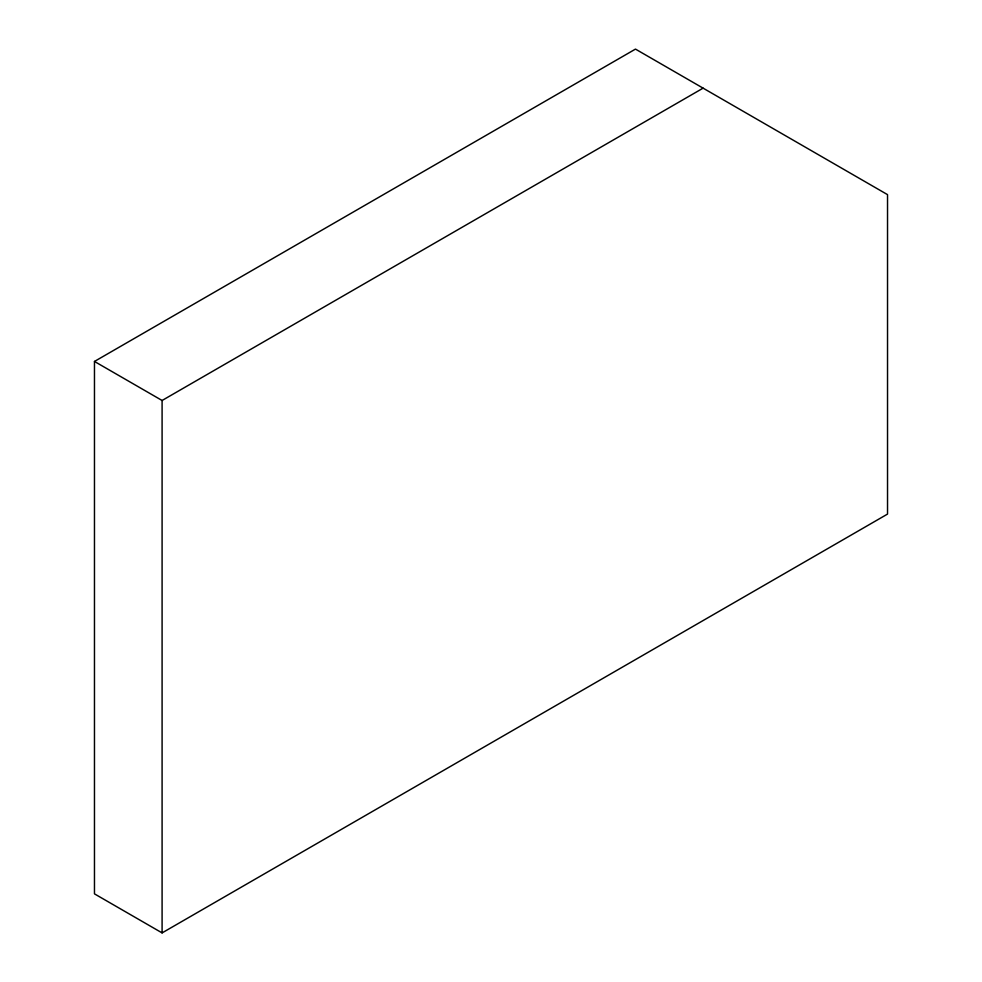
<?xml version="1.0" encoding="UTF-8"?>
<svg xmlns="http://www.w3.org/2000/svg" width="982" height="982" viewBox="0 0 982 982"><rect width="100%" height="100%" fill="white"/><g stroke="black" fill="none" stroke-linecap="round" stroke-linejoin="round"><path stroke-width="1.47" d="M94.468 361.45L635.477 49.1L887.532 194.632L887.532 514.077L162.091 932.9L94.468 893.853L94.468 361.45L162.091 400.484L703.1 88.147M162.091 400.484L162.091 932.9"/></g></svg>
